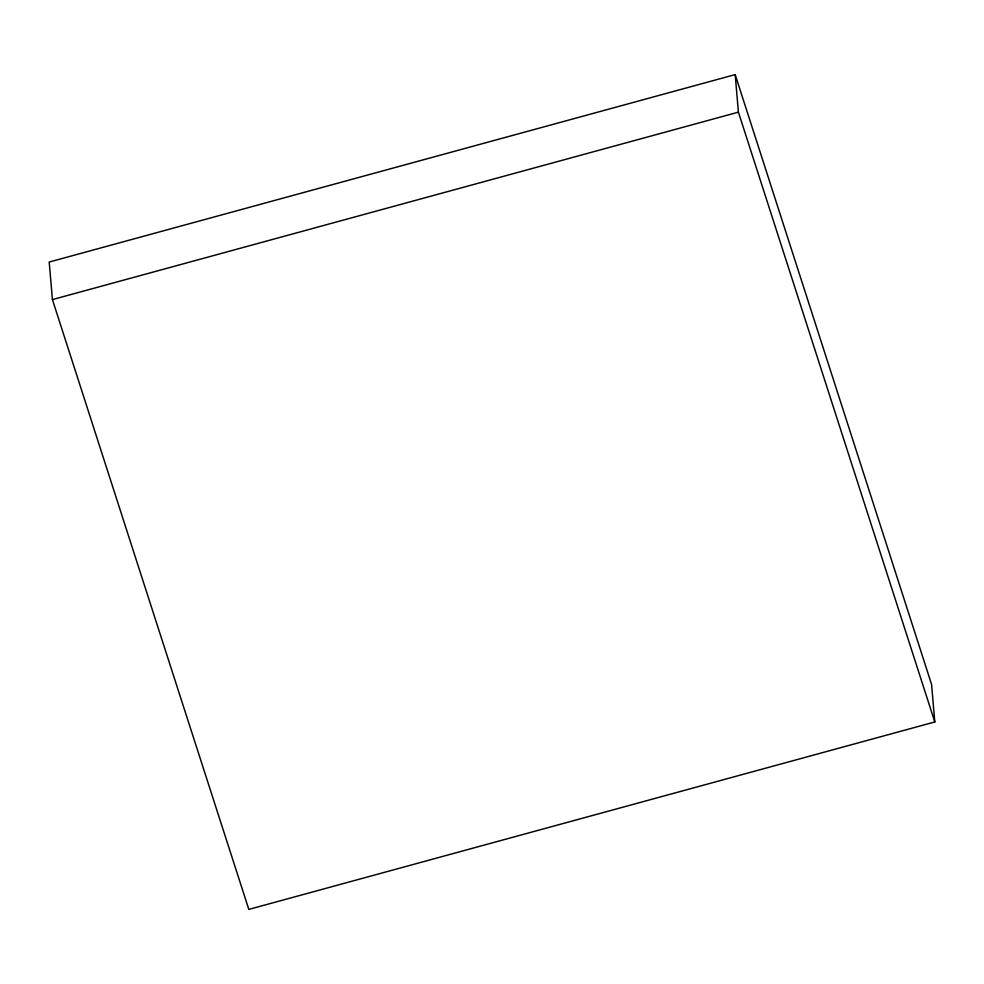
<?xml version="1.0" encoding="UTF-8"?>
<svg xmlns="http://www.w3.org/2000/svg" width="984" height="984" viewBox="0 0 984 984"><rect width="100%" height="100%" fill="white"/><g stroke="black" fill="none" stroke-linecap="round" stroke-linejoin="round"><path stroke-width="1.48" d="M735.183 74.599L49.2 262.039L52.423 299.591L248.817 909.4L934.8 721.961L931.577 684.409L735.183 74.599L738.406 112.151L934.8 721.961M52.423 299.591L738.406 112.151"/></g></svg>
